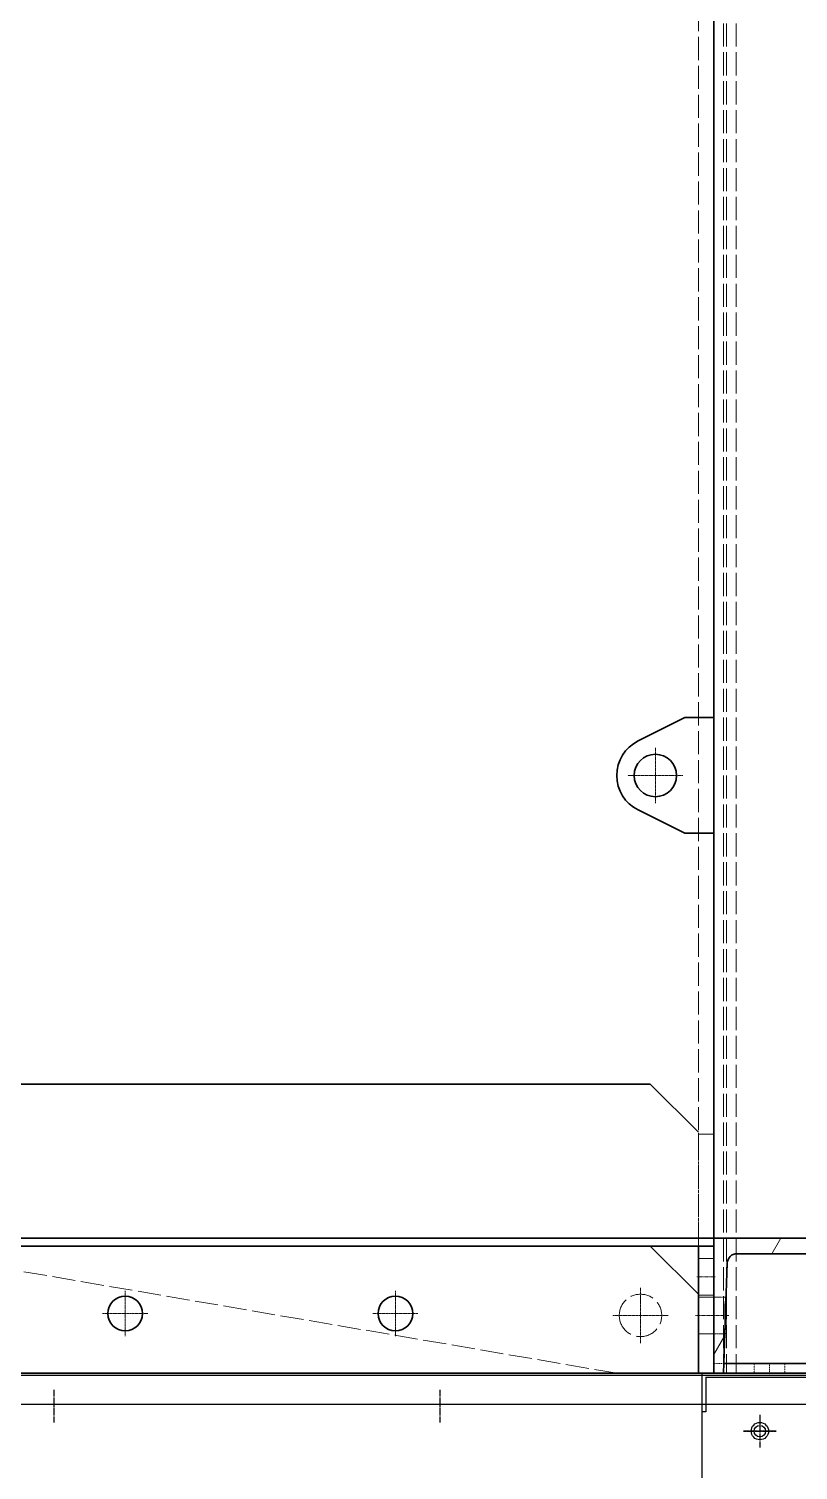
# Model space of a CAD drawing. Header units: millimetres. Extents: x 2784 to 32191, y 2597 to 23392.
# Drawn here: x 13881 to 14279, y 9122 to 9869 of the extents above; entities that cross this region are included whole.
import ezdxf

# ---------------------------------------------------------------- set-up
doc = ezdxf.new("R2010")
doc.units = ezdxf.units.MM
for name, pattern in [('CENTER', [2, 1.25, -0.25, 0.25, -0.25]), ('DASHDOT', [18.5, 12, -3, 0.5, -3]), ('DASHED', [15, 12, -3])]:
    doc.linetypes.add(name, pattern=pattern)
doc.layers.add('center', color=1, linetype='CENTER')

# ---------------------------------------------------------------- blocks, each defined once
blk = doc.blocks.new('A$C55E021B5')
at = {"color": 7, "linetype": 'DASHED', "lineweight": 13}
for p, q in [((708.36, 2140.5), (708.36, 0.5)), ((713.35, 2140.5), (713.35, 0.5)), ((715, 2140.5), (715, 0.5)), ((720, 1968.48), (720, 172.52)), ((720, 168.07), (720, 1070.5)), ((728, 66.5), (728, 1070.5)), ((770, 0.5), (1362, 101.88))]:
    blk.add_line(p, q, dxfattribs=at)
at = {"color": 7, "lineweight": 35}
for p, q in [((720, 936.5), (720, 70.5)), ((753, 150.5), (1337, 150.5)), ((1370, 70.5), (720, 70.5)), ((720, 66.5), (1370, 66.5)), ((753, 66.5), (1337, 66.5)), ((728, 0.5), (1362, 0.5))]:
    blk.add_line(p, q, dxfattribs=at)
at = {"color": 7, "lineweight": 35, "ltscale": 0.025}
for p, q in [((720, 340.5), (735, 340.5)), ((720, 280.5), (735, 280.5))]:
    blk.add_line(p, q, dxfattribs=at)
at = {"color": 7, "linetype": 'DASHED', "lineweight": 13, "ltscale": 0.1}
blk.add_line((720, 340.5), (720, 280.5), dxfattribs=at)
at = {"color": 7, "lineweight": 35, "ltscale": 0.045137}
for p, q in [((735, 340.5), (759.22, 328.39)), ((759.22, 292.61), (735, 280.5))]:
    blk.add_line(p, q, dxfattribs=at)
at = {"color": 7, "linetype": 'DASHDOT', "lineweight": 13, "ltscale": 0.047667}
for p, q in [((750.28, 324.8), (750.28, 296.2)), ((735.98, 310.5), (764.58, 310.5)), ((758, 44.8), (758, 16.2)), ((743.7, 30.5), (772.3, 30.5))]:
    blk.add_line(p, q, dxfattribs=at)
at = {"color": 7, "lineweight": 35, "ltscale": 0.17003}
blk.add_line((720, 172.52), (720, 70.5), dxfattribs=at)
at = {"color": 7, "lineweight": 35, "ltscale": 0.16261}
blk.add_line((720, 70.5), (720, 168.07), dxfattribs=at)
at = {"color": 7, "lineweight": 35, "ltscale": 0.058926}
for p, q in [((753, 150.5), (728, 125.5)), ((753, 66.5), (728, 41.5))]:
    blk.add_line(p, q, dxfattribs=at)
at = {"color": 7, "linetype": 'DASHED', "lineweight": 13, "ltscale": 0.013333}
for p, q in [((720, 124.51), (728, 124.51)), ((728, 60), (720, 60)), ((728, 41), (720, 41)), ((720, 40), (728, 40)), ((720, 21), (728, 21))]:
    blk.add_line(p, q, dxfattribs=at)
at = {"color": 7, "linetype": 'DASHED', "lineweight": 13, "ltscale": 0.14}
blk.add_line((728, 41.5), (728, 125.5), dxfattribs=at)
at = {"color": 7, "lineweight": 35, "ltscale": 0.233334}
for p, q in [((720, 70.5), (580, 70.5)), ((580, 0.5), (720, 0.5)), ((720, 0.5), (580, 0.5)), ((720, 0.5), (580, 0.5))]:
    blk.add_line(p, q, dxfattribs=at)
at = {"color": 7, "lineweight": 13, "ltscale": 0.015396}
blk.add_line((689.87, 62.5), (685.25, 70.5), dxfattribs=at)
at = {"color": 7, "linetype": 'DASHED', "lineweight": 13, "ltscale": 0.116667}
blk.add_line((720, 70.5), (720, 0.5), dxfattribs=at)
at = {"color": 7, "lineweight": 35, "ltscale": 0.116667}
blk.add_line((720, 70.5), (720, 0.5), dxfattribs=at)
at = {"color": 7, "lineweight": 35, "ltscale": 0.006667}
blk.add_line((720, 66.5), (720, 70.5), dxfattribs=at)
at = {"color": 7, "linetype": 'DASHED', "lineweight": 13, "ltscale": 0.006667}
blk.add_line((720, 66.5), (720, 70.5), dxfattribs=at)
at = {"color": 7, "lineweight": 35, "ltscale": 0.193355}
blk.add_line((591.99, 62.5), (708.01, 62.5), dxfattribs=at)
at = {"color": 7, "lineweight": 35, "ltscale": 0.11}
for p, q in [((720, 66.5), (720, 0.5)), ((728, 66.5), (728, 0.5))]:
    blk.add_line(p, q, dxfattribs=at)
at = {"color": 7, "lineweight": 35, "ltscale": 0.013333}
for p, q in [((720, 66.5), (728, 66.5)), ((720, 0.5), (728, 0.5))]:
    blk.add_line(p, q, dxfattribs=at)
at = {"color": 7, "lineweight": 35, "ltscale": 0.095349}
blk.add_line((713, 57.67), (715, 0.5), dxfattribs=at)
at = {"color": 7, "linetype": 'DASHDOT', "lineweight": 13, "ltscale": 0.016}
blk.add_line((728.8, 50.5), (719.2, 50.5), dxfattribs=at)
at = {"color": 7, "linetype": 'DASHED', "lineweight": 13, "ltscale": 0.010632}
blk.add_line((713.62, 40), (720, 40), dxfattribs=at)
at = {"color": 7, "linetype": 'DASHED', "lineweight": 13, "ltscale": 0.010079}
for p, q in [((720, 40), (713.95, 40)), ((720, 21), (713.95, 21))]:
    blk.add_line(p, q, dxfattribs=at)
at = {"color": 7, "lineweight": 35, "ltscale": 0.068333}
blk.add_line((728, 41.5), (728, 0.5), dxfattribs=at)
at = {"color": 7, "linetype": 'DASHDOT', "lineweight": 13, "ltscale": 0.039}
for p, q in [((885, 43.2), (885, 19.8)), ((1025, 43.2), (1025, 19.8)), ((873.3, 31.5), (896.7, 31.5)), ((1013.3, 31.5), (1036.7, 31.5))]:
    blk.add_line(p, q, dxfattribs=at)
at = {"color": 7, "linetype": 'DASHDOT', "lineweight": 13, "ltscale": 0.02876}
blk.add_line((712.18, 30.5), (729.44, 30.5), dxfattribs=at)
at = {"color": 7, "linetype": 'DASHED', "lineweight": 13, "ltscale": 0.009527}
blk.add_line((714.28, 21), (720, 21), dxfattribs=at)
at = {"color": 7, "lineweight": 13, "ltscale": 0.018955}
blk.add_line((720, 10.31), (714.31, 20.16), dxfattribs=at)
at = {"color": 7, "lineweight": 35, "ltscale": 0.216085}
blk.add_line((585.17, 5.5), (714.83, 5.5), dxfattribs=at)
blk.add_line((585.17, 5.5), (714.83, 5.5), dxfattribs=at)
at = {"color": 7, "linetype": 'DASHED', "lineweight": 13, "ltscale": 0.008333}
for p, q in [((683.14, 0.5), (683.14, 5.5)), ((683.14, 0.5), (683.14, 5.5)), ((699.14, 0.5), (699.14, 5.5)), ((699.14, 0.5), (699.14, 5.5)), ((720, 5.5), (720, 0.5)), ((720, 5.5), (720, 0.5))]:
    blk.add_line(p, q, dxfattribs=at)
at = {"color": 7, "linetype": 'DASHDOT', "lineweight": 13, "ltscale": 0.01}
blk.add_line((691.14, 0), (691.14, 6), dxfattribs=at)
at = {"color": 7, "linetype": 'DASHED', "lineweight": 13, "ltscale": 0.008624}
blk.add_line((714.83, 5.5), (720, 5.5), dxfattribs=at)
blk.add_line((714.83, 5.5), (720, 5.5), dxfattribs=at)
at = {"color": 7, "lineweight": 35, "ltscale": 0.008334}
blk.add_line((715, 0.5), (720, 0.5), dxfattribs=at)
at = {"color": 7, "lineweight": 35}
for centre, radius in [((750.28, 310.5), 11), ((885, 31.5), 9), ((1025, 31.5), 9)]:
    blk.add_circle(centre, radius, dxfattribs=at)
at = {"color": 7, "linetype": 'DASHED', "lineweight": 13}
blk.add_circle((758, 30.5), 11, dxfattribs=at)
at = {"color": 7, "lineweight": 35}
for centre, radius, start, end in [((750.28, 310.5), 20, 296.56505, 63.43495), ((708.01, 57.5), 5, 2, 90)]:
    blk.add_arc(centre, radius, start, end, dxfattribs=at)
at = {"color": 7, "linetype": 'DASHED', "lineweight": 13}
for ratio, start_param, end_param in [(0.034919, 0.00005, 1.070675), (0.034921, 4.212393, 6.283223), (0.034921, 1.0708, 3.14163), (0.034919, 3.141642, 4.212267)]:
    blk.add_ellipse((713.95, 30.5), major_axis=(0, 9.5), ratio=ratio, start_param=start_param, end_param=end_param, dxfattribs=at)
blk = doc.blocks.new('A$C3A446159')
for p, q in [((0, 150), (0, 0)), ((0, 150), (150, 150)), ((0, 150), (0, 130)), ((150, 150), (150, 0)), ((2, 148), (148, 148)), ((2, 148), (2, 130)), ((148, 148), (148, 2)), ((2, 130), (0, 130)), ((2, 20), (0, 20)), ((0, 0), (0, 20)), ((2, 2), (2, 20)), ((0, 0), (150, 0)), ((2, 2), (148, 2))]:
    blk.add_line(p, q)
for centre in [(30, 120), (120, 120), (30, 30), (120, 30)]:
    blk.add_circle(centre, 3)
at = {"layer": 'center'}
for p, q in [((30, 128.5), (30, 111.5)), ((120, 128.5), (120, 111.5)), ((38.5, 120), (21.5, 120)), ((128.5, 120), (111.5, 120)), ((30, 38.5), (30, 21.5)), ((120, 38.5), (120, 21.5)), ((38.5, 30), (21.5, 30)), ((128.5, 30), (111.5, 30))]:
    blk.add_line(p, q, dxfattribs=at)
blk = doc.blocks.new('A$C25707C5C')
blk.add_circle((715.86, 222), 4.5)
blk.add_circle((715.86, 222), 4.5)
blk.add_circle((715.86, 222), 4.5)
blk.add_circle((715.86, 222), 4.5)
at = {"layer": 'center'}
for p, q in [((715.86, 230.5), (715.86, 213.5)), ((715.86, 230.5), (715.86, 213.5)), ((707.36, 222), (724.36, 222)), ((707.36, 222), (724.36, 222))]:
    blk.add_line(p, q, dxfattribs=at)
blk = doc.blocks.new('A$C35EA48DC')
for p, q in [((99, 24.5), (1085, 24.5)), ((0, 9.5), (1100, 9.5))]:
    blk.add_line(p, q)
at = {"layer": 'center'}
for p, q in [((450, 17), (450, 0)), ((650, 17), (650, 0))]:
    blk.add_line(p, q, dxfattribs=at)
blk = doc.blocks.new('1')
for name, p in [('A$C25707C5C', (13543.73, 8919.75)), ('A$C3A446159', (14229.59, 9021.75))]:
    blk.add_blockref(name, p)
at = {"color": 7}
blk.add_blockref('A$C35EA48DC', (13443.8, 9146.25), dxfattribs=at)
at = {"xscale": -1}
blk.add_blockref('A$C55E021B5', (14955.73, 9171.25), dxfattribs=at)
blk = doc.blocks.new('1.')
blk.add_blockref('1', (0, 0))

msp = doc.modelspace()

# ---------------------------------------------------------------- block references
msp.add_blockref('1.', (0, 0))

doc.saveas('drawing.dxf')
